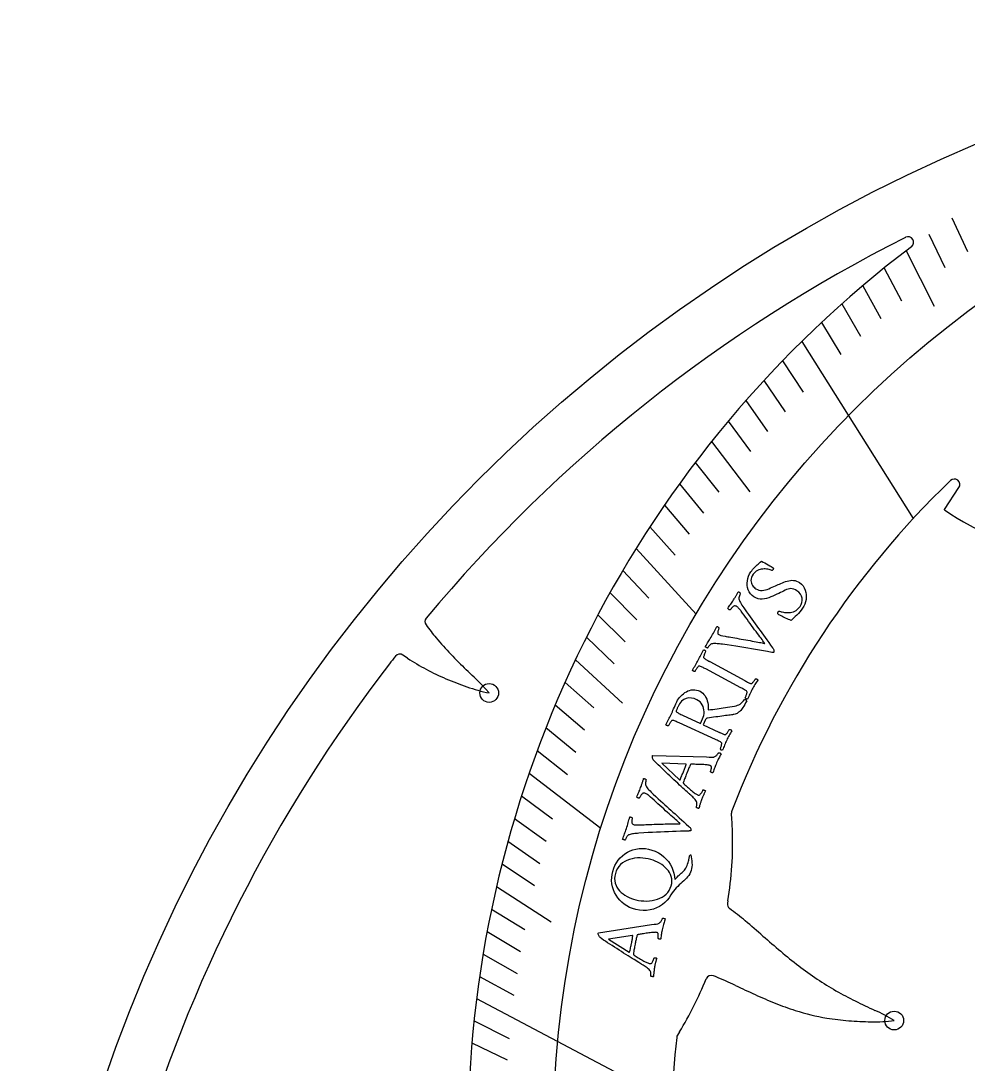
# Model space of a CAD drawing. Header units: millimetres. Extents: x -70 to 70, y -70 to 70.
# Drawn here: x -70.2 to -27.69, y 23.38 to 70.2 of the extents above; entities that cross this region are included whole.
import ezdxf

# ---------------------------------------------------------------- set-up
doc = ezdxf.new("R2010")
doc.units = ezdxf.units.MM
for name, color, linetype in [('CUT_INNER', 6, 'Continuous'), ('CUT_OUTER', 1, 'Continuous'), ('ENGRAVE', 7, 'Continuous'), ('ENGRAVE_FINE', 8, 'Continuous'), ('TEXT', 5, 'Continuous')]:
    doc.layers.add(name, color=color, linetype=linetype)

msp = doc.modelspace()

# ---------------------------------------------------------------- linework, layer by layer
at = {"layer": 'CUT_INNER'}
for points in [[(-28.748, 48.254), (-28.752, 48.258), (-28.75, 48.262), (-28.747, 48.266), (-28.101, 49.252)], [(-52.848, 41.598), (-53.051, 41.738)], [(-49.506, 40.403), (-49.184, 40.042), (-49.18, 40.038)], [(-38.467, 30.709), (-38.486, 30.605)], [(-39.022, 27.309), (-39.121, 27.348)], [(-40.639, 24.824), (-40.728, 24.682)]]:
    msp.add_lwpolyline(points, dxfattribs=at)
for centre, radius, start, end in [((-0.006, 0.008), 67.727, 116.75231, 140.15635), ((-30.379, 60.263), 0.25, 307.0915, 116.8945), ((-0.001, 20.06), 50.139, 127.0755, 178.5949), ((-28.31, 49.389), 0.25, 326.7865, 134.1211), ((-0.004, 20.063), 41.009, 133.9869, 159.0054), ((-19.589, 61.882), 16.419, 236.0954, 273.6741), ((-51.815, 43.24), 0.25, 140.0977, 216.7934), ((-43.415, 49.383), 10.656, 216.1945, 220.1571), ((-40.101, 52.083), 14.93, 219.8739, 223.6659), ((-29.446, 22.835), 30.474, 141.7837, 142.5982), ((-53.193, 41.532), 0.25, 55.3518, 141.7778), ((-34.455, 57.514), 22.765, 223.7442, 226.2028), ((-0.002, 0.001), 67.735, 142.38309, 185.09064), ((-47.109, 50.313), 10.435, 236.6353, 241.982), ((-46.61, 51.27), 11.514, 242.0268, 246.9395), ((-100.78, -12.034), 73.339, 45.64226, 46.40747), ((-45.704, 53.392), 13.822, 246.9269, 251.0954), ((-47.938, 46.464), 6.544, 249.9535, 259.0607), ((-38.057, 34.666), 0.25, 159.082, 184.2022), ((-53, 33.422), 14.744, 1.6735, 4.7692), ((-54.674, 33.348), 16.42, 350.7515, 1.7632), ((-38.239, 30.561), 0.25, 170.0481, 232.7583), ((-46.92, 18.836), 14.34, 49.9306, 53.4989), ((-69.365, -8.052), 49.364, 48.8687, 50.0828), ((7.366, 79.845), 67.313, 228.88821, 229.7825), ((-21.404, 45.838), 22.769, 229.8098, 232.4202), ((-25.793, 40.153), 15.587, 232.4625, 236.1999), ((-54.627, 33.321), 16.366, 328.7214, 338.0789), ((-39.213, 27.115), 0.25, 68.4981, 157.4607), ((-48.346, 5.053), 24.13, 64.9507, 67.2688), ((-26.592, 38.987), 14.174, 236.2601, 240.2877), ((31.182, 175.299), 163.775, 244.96245, 245.30364), ((-28.518, 45.504), 20.909, 245.3325, 247.994), ((-25.13, 41.592), 17.161, 240.3597, 243.6371), ((-31.621, 37.855), 12.654, 248.0401, 252.4239), ((-32.275, 35.823), 10.52, 252.4791, 260.4205), ((-13.112, 66.012), 44.378, 243.7347, 244.9913), ((-34.634, 19.49), 6.884, 58.1688, 66.3497), ((-32.122, 36.806), 11.514, 260.4867, 265.3994), ((-31.934, 39.105), 13.822, 265.3869, 269.5554), ((-31.86, 31.826), 6.544, 268.4134, 277.5206), ((-0.004, 20.06), 41.01, 173.6776, 191.2115), ((-40.516, 24.55), 0.25, 148.0245, 173.8477)]:
    msp.add_arc(centre, radius, start, end, dxfattribs=at)
at = {"layer": 'CUT_OUTER'}
msp.add_circle((0, 0), 70.2, dxfattribs=at)
at = {"layer": 'ENGRAVE'}
for points in [[(-35.157, 55.809), (-30.152, 47.863)], [(-42.591, 46.518), (-39.894, 43.572)], [(-47.388, 36.442), (-44.169, 33.967)], [(-49.747, 26.323), (-40.982, 21.685)]]:
    msp.add_lwpolyline(points, dxfattribs=at)
for centre, radius in [((0, 20.06), 46.307), ((-49.18, 40.038), 0.421), ((-31.003, 25.338), 0.421)]:
    msp.add_circle(centre, radius, dxfattribs=at)
at = {"layer": 'ENGRAVE_FINE'}
for points in [[(-28.422, 61.366), (-27.721, 59.853)], [(-29.457, 60.635), (-28.727, 59.133)], [(-30.468, 59.881), (-29.204, 57.398)], [(-31.455, 59.106), (-30.669, 57.629)], [(-32.418, 58.31), (-31.604, 56.846)], [(-33.356, 57.495), (-32.514, 56.043)], [(-34.27, 56.661), (-33.4, 55.223)], [(-36.02, 54.94), (-35.096, 53.531)], [(-36.856, 54.055), (-35.905, 52.661)], [(-37.666, 53.156), (-36.688, 51.777)], [(-38.449, 52.242), (-37.446, 50.879)], [(-39.206, 51.316), (-37.489, 49.069)], [(-39.936, 50.377), (-38.882, 49.046)], [(-40.64, 49.427), (-39.56, 48.113)], [(-41.317, 48.466), (-40.212, 47.17)], [(-41.967, 47.497), (-40.838, 46.218)], [(-43.188, 45.532), (-42.01, 44.291)], [(-43.758, 44.539), (-42.557, 43.317)], [(-44.302, 43.54), (-43.078, 42.337)], [(-44.82, 42.536), (-43.573, 41.353)], [(-45.312, 41.527), (-43.194, 39.586)], [(-45.778, 40.515), (-44.486, 39.372)], [(-46.218, 39.499), (-44.905, 38.377)], [(-46.633, 38.482), (-45.299, 37.381)], [(-47.023, 37.462), (-45.668, 36.383)], [(-47.729, 35.422), (-46.333, 34.386)], [(-48.045, 34.402), (-46.63, 33.388)], [(-48.337, 33.383), (-46.903, 32.392)], [(-48.606, 32.365), (-47.153, 31.398)], [(-48.852, 31.35), (-46.396, 29.774)], [(-49.075, 30.337), (-47.586, 29.416)], [(-49.276, 29.328), (-47.769, 28.431)], [(-49.455, 28.322), (-47.931, 27.449)], [(-49.611, 27.32), (-48.072, 26.472)], [(-49.862, 25.331), (-48.291, 24.532)], [(-49.957, 24.344), (-48.37, 23.571)]]:
    msp.add_lwpolyline(points, dxfattribs=at)
at = {"layer": 'TEXT'}
for points in [[(-37.434, 45.471), (-37.396, 45.526), (-37.359, 45.575), (-37.325, 45.617), (-37.291, 45.654), (-37.258, 45.688), (-37.224, 45.721), (-37.188, 45.754), (-37.151, 45.786), (-37.11, 45.821), (-37.066, 45.859), (-37.017, 45.902), (-36.964, 45.949), (-36.889, 45.912), (-36.814, 45.873), (-36.739, 45.833), (-36.663, 45.79), (-36.593, 45.749), (-36.532, 45.713), (-36.48, 45.682), (-36.439, 45.657), (-36.431, 45.651), (-36.427, 45.642), (-36.427, 45.629), (-36.43, 45.613), (-36.436, 45.596), (-36.442, 45.582), (-36.448, 45.57), (-36.455, 45.56), (-36.464, 45.548), (-36.474, 45.539), (-36.485, 45.533), (-36.497, 45.53), (-36.533, 45.547), (-36.575, 45.563), (-36.623, 45.577), (-36.675, 45.589), (-36.731, 45.598), (-36.788, 45.603), (-36.847, 45.605), (-36.907, 45.601), (-36.968, 45.593), (-37.027, 45.58), (-37.086, 45.561), (-37.143, 45.536), (-37.198, 45.505), (-37.248, 45.466), (-37.293, 45.419), (-37.335, 45.366), (-37.378, 45.293), (-37.409, 45.222), (-37.427, 45.155), (-37.432, 45.091), (-37.426, 45.029), (-37.413, 44.972), (-37.392, 44.918), (-37.363, 44.868), (-37.329, 44.822), (-37.293, 44.781), (-37.254, 44.745), (-37.212, 44.714), (-37.142, 44.675), (-37.072, 44.648), (-37.001, 44.635), (-36.929, 44.635), (-36.857, 44.645), (-36.785, 44.662), (-36.712, 44.685), (-36.638, 44.715), (-36.563, 44.749), (-36.488, 44.782), (-36.412, 44.815), (-36.336, 44.847), (-36.278, 44.873), (-36.218, 44.9), (-36.154, 44.928), (-36.088, 44.957), (-36.02, 44.986), (-35.95, 45.013), (-35.88, 45.037), (-35.808, 45.059), (-35.736, 45.077), (-35.664, 45.088), (-35.592, 45.093), (-35.521, 45.091), (-35.45, 45.081), (-35.382, 45.06), (-35.316, 45.031), (-35.252, 44.991), (-35.166, 44.92), (-35.095, 44.841), (-35.038, 44.753), (-34.996, 44.656), (-34.967, 44.554), (-34.951, 44.45), (-34.948, 44.344), (-34.958, 44.237), (-34.98, 44.131), (-35.013, 44.029), (-35.057, 43.932), (-35.113, 43.839), (-35.173, 43.756), (-35.236, 43.678), (-35.303, 43.604), (-35.374, 43.535), (-35.445, 43.469), (-35.51, 43.406), (-35.572, 43.347), (-35.628, 43.29), (-35.688, 43.314), (-35.749, 43.34), (-35.812, 43.368), (-35.876, 43.398), (-35.938, 43.428), (-35.997, 43.456), (-36.051, 43.483), (-36.101, 43.509), (-36.144, 43.531), (-36.178, 43.549), (-36.203, 43.563), (-36.218, 43.572), (-36.221, 43.587), (-36.223, 43.602), (-36.223, 43.618), (-36.222, 43.633), (-36.22, 43.649), (-36.216, 43.663), (-36.211, 43.677), (-36.203, 43.69), (-36.192, 43.704), (-36.178, 43.711), (-36.163, 43.713), (-36.145, 43.709), (-36.113, 43.697), (-36.074, 43.686), (-36.029, 43.675), (-35.977, 43.663), (-35.92, 43.653), (-35.86, 43.646), (-35.797, 43.643), (-35.73, 43.643), (-35.662, 43.649), (-35.595, 43.662), (-35.528, 43.682), (-35.462, 43.71), (-35.398, 43.746), (-35.337, 43.795), (-35.279, 43.855), (-35.226, 43.926), (-35.179, 44.01), (-35.149, 44.099), (-35.136, 44.192), (-35.142, 44.289), (-35.166, 44.385), (-35.212, 44.473), (-35.28, 44.555), (-35.369, 44.628), (-35.441, 44.672), (-35.51, 44.701), (-35.576, 44.717), (-35.641, 44.72), (-35.705, 44.712), (-35.769, 44.697), (-35.834, 44.675), (-35.9, 44.647), (-35.967, 44.614), (-36.037, 44.579), (-36.109, 44.544), (-36.183, 44.506), (-36.268, 44.466), (-36.356, 44.426), (-36.447, 44.386), (-36.541, 44.346), (-36.636, 44.31), (-36.732, 44.282), (-36.829, 44.262), (-36.925, 44.251), (-37.022, 44.252), (-37.115, 44.269), (-37.207, 44.302), (-37.297, 44.351), (-37.383, 44.416), (-37.455, 44.491), (-37.513, 44.574), (-37.555, 44.666), (-37.584, 44.764), (-37.6, 44.865), (-37.603, 44.968), (-37.593, 45.074), (-37.57, 45.179), (-37.536, 45.281), (-37.491, 45.378), (-37.434, 45.471)], [(-39.222, 42.545), (-39.187, 42.607), (-39.153, 42.668), (-39.12, 42.729), (-39.089, 42.789), (-39.057, 42.849), (-39.026, 42.908), (-38.995, 42.966), (-38.964, 43.024), (-38.953, 43.022), (-38.939, 43.016), (-38.922, 43.008), (-38.903, 42.996), (-38.885, 42.983), (-38.873, 42.972), (-38.866, 42.962), (-38.865, 42.955), (-38.87, 42.944), (-38.877, 42.928), (-38.886, 42.906), (-38.897, 42.878), (-38.908, 42.847), (-38.916, 42.816), (-38.922, 42.784), (-38.926, 42.752), (-38.925, 42.722), (-38.917, 42.696), (-38.902, 42.675), (-38.879, 42.657), (-38.839, 42.64), (-38.778, 42.622), (-38.696, 42.603), (-38.594, 42.584), (-38.54, 42.575), (-38.478, 42.564), (-38.407, 42.552), (-38.329, 42.539), (-38.244, 42.525), (-38.155, 42.509), (-38.062, 42.493), (-37.965, 42.475), (-37.865, 42.458), (-37.766, 42.44), (-37.666, 42.422), (-37.567, 42.405), (-37.469, 42.387), (-37.376, 42.37), (-37.286, 42.354), (-37.201, 42.338), (-37.122, 42.322), (-37.05, 42.309), (-36.986, 42.296), (-36.93, 42.285), (-36.883, 42.276), (-36.848, 42.269), (-36.825, 42.265), (-36.815, 42.263), (-36.824, 42.276), (-36.841, 42.3), (-36.866, 42.334), (-36.898, 42.379), (-36.937, 42.431), (-36.981, 42.491), (-37.031, 42.557), (-37.085, 42.63), (-37.143, 42.708), (-37.204, 42.791), (-37.268, 42.877), (-37.334, 42.968), (-37.403, 43.061), (-37.471, 43.155), (-37.54, 43.25), (-37.609, 43.346), (-37.678, 43.44), (-37.744, 43.532), (-37.808, 43.621), (-37.87, 43.708), (-37.893, 43.74), (-37.918, 43.772), (-37.945, 43.804), (-37.973, 43.835), (-38.001, 43.864), (-38.028, 43.889), (-38.053, 43.91), (-38.078, 43.927), (-38.107, 43.941), (-38.137, 43.946), (-38.167, 43.943), (-38.197, 43.931), (-38.227, 43.913), (-38.255, 43.893), (-38.281, 43.87), (-38.306, 43.845), (-38.328, 43.821), (-38.345, 43.8), (-38.358, 43.783), (-38.368, 43.77), (-38.378, 43.767), (-38.391, 43.769), (-38.407, 43.775), (-38.426, 43.785), (-38.445, 43.798), (-38.459, 43.811), (-38.469, 43.823), (-38.474, 43.836), (-38.44, 43.885), (-38.407, 43.933), (-38.375, 43.98), (-38.343, 44.025), (-38.312, 44.07), (-38.28, 44.116), (-38.248, 44.165), (-38.216, 44.215), (-38.19, 44.257), (-38.167, 44.294), (-38.147, 44.327), (-38.13, 44.355), (-38.115, 44.381), (-38.1, 44.407), (-38.086, 44.433), (-38.071, 44.459), (-38.056, 44.486), (-38.04, 44.516), (-38.021, 44.549), (-38.001, 44.584), (-37.99, 44.582), (-37.976, 44.575), (-37.96, 44.565), (-37.941, 44.551), (-37.923, 44.536), (-37.911, 44.525), (-37.905, 44.517), (-37.904, 44.512), (-37.913, 44.496), (-37.924, 44.471), (-37.937, 44.438), (-37.953, 44.396), (-37.967, 44.35), (-37.973, 44.306), (-37.972, 44.262), (-37.964, 44.22), (-37.953, 44.187), (-37.934, 44.146), (-37.907, 44.096), (-37.873, 44.038), (-37.835, 43.977), (-37.797, 43.918), (-37.759, 43.862), (-37.721, 43.808), (-37.633, 43.683), (-37.548, 43.564), (-37.466, 43.451), (-37.388, 43.343), (-37.313, 43.238), (-37.239, 43.135), (-37.166, 43.034), (-37.095, 42.935), (-37.023, 42.836), (-36.95, 42.735), (-36.876, 42.633), (-36.799, 42.529), (-36.72, 42.421), (-36.637, 42.308), (-36.55, 42.188), (-36.459, 42.063), (-36.435, 42.029), (-36.418, 41.997), (-36.407, 41.968), (-36.401, 41.942), (-36.4, 41.918), (-36.403, 41.895), (-36.408, 41.875), (-36.417, 41.856), (-36.422, 41.852), (-36.429, 41.85), (-36.44, 41.85), (-36.452, 41.852), (-36.466, 41.855), (-36.477, 41.857), (-36.487, 41.858), (-36.496, 41.859), (-36.689, 41.894), (-36.876, 41.927), (-37.056, 41.959), (-37.23, 41.99), (-37.402, 42.019), (-37.575, 42.048), (-37.75, 42.078), (-37.927, 42.106), (-38.109, 42.135), (-38.301, 42.164), (-38.502, 42.193), (-38.713, 42.222), (-38.778, 42.231), (-38.84, 42.239), (-38.899, 42.245), (-38.955, 42.25), (-39.009, 42.253), (-39.062, 42.254), (-39.113, 42.252), (-39.164, 42.248), (-39.184, 42.245), (-39.206, 42.236), (-39.229, 42.223), (-39.252, 42.206), (-39.275, 42.185), (-39.296, 42.164), (-39.316, 42.143), (-39.334, 42.121), (-39.35, 42.1), (-39.364, 42.081), (-39.374, 42.066), (-39.382, 42.053), (-39.386, 42.053), (-39.397, 42.057), (-39.413, 42.065), (-39.435, 42.077), (-39.457, 42.09), (-39.473, 42.1), (-39.483, 42.107), (-39.487, 42.111), (-39.45, 42.174), (-39.415, 42.231), (-39.383, 42.282), (-39.353, 42.327), (-39.325, 42.373), (-39.293, 42.424), (-39.259, 42.481), (-39.222, 42.545)], [(-39.797, 41.512), (-39.766, 41.569), (-39.737, 41.626), (-39.708, 41.682), (-39.681, 41.738), (-39.654, 41.794), (-39.626, 41.852), (-39.596, 41.91), (-39.566, 41.97), (-39.553, 41.972), (-39.539, 41.97), (-39.523, 41.964), (-39.506, 41.954), (-39.489, 41.943), (-39.476, 41.932), (-39.467, 41.922), (-39.461, 41.911), (-39.468, 41.897), (-39.478, 41.877), (-39.489, 41.852), (-39.503, 41.822), (-39.517, 41.789), (-39.529, 41.757), (-39.54, 41.726), (-39.55, 41.695), (-39.557, 41.667), (-39.56, 41.644), (-39.558, 41.626), (-39.551, 41.614), (-39.533, 41.597), (-39.513, 41.581), (-39.488, 41.563), (-39.46, 41.546), (-39.43, 41.529), (-39.398, 41.51), (-39.364, 41.492), (-39.329, 41.472), (-39.323, 41.469), (-39.318, 41.466), (-39.312, 41.463), (-39.306, 41.46), (-39.301, 41.457), (-39.295, 41.454), (-39.289, 41.451), (-39.284, 41.448), (-37.709, 40.591), (-37.704, 40.587), (-37.698, 40.584), (-37.692, 40.581), (-37.687, 40.578), (-37.681, 40.575), (-37.675, 40.572), (-37.67, 40.569), (-37.664, 40.566), (-37.629, 40.547), (-37.595, 40.529), (-37.563, 40.512), (-37.533, 40.497), (-37.504, 40.483), (-37.477, 40.472), (-37.452, 40.463), (-37.429, 40.457), (-37.417, 40.459), (-37.401, 40.466), (-37.383, 40.479), (-37.363, 40.498), (-37.342, 40.521), (-37.321, 40.545), (-37.301, 40.571), (-37.281, 40.598), (-37.264, 40.624), (-37.249, 40.646), (-37.238, 40.663), (-37.23, 40.677), (-37.219, 40.677), (-37.205, 40.674), (-37.189, 40.669), (-37.171, 40.66), (-37.153, 40.651), (-37.14, 40.64), (-37.131, 40.63), (-37.125, 40.618), (-37.159, 40.566), (-37.192, 40.514), (-37.224, 40.463), (-37.255, 40.413), (-37.286, 40.363), (-37.316, 40.312), (-37.346, 40.26), (-37.375, 40.206), (-37.403, 40.154), (-37.43, 40.101), (-37.456, 40.047), (-37.483, 39.991), (-37.508, 39.936), (-37.534, 39.879), (-37.56, 39.822), (-37.586, 39.764), (-37.598, 39.763), (-37.612, 39.764), (-37.628, 39.77), (-37.646, 39.779), (-37.663, 39.79), (-37.676, 39.8), (-37.686, 39.81), (-37.692, 39.82), (-37.685, 39.834), (-37.677, 39.853), (-37.666, 39.877), (-37.654, 39.906), (-37.642, 39.937), (-37.632, 39.968), (-37.623, 40), (-37.615, 40.031), (-37.61, 40.059), (-37.609, 40.081), (-37.612, 40.097), (-37.618, 40.107), (-37.639, 40.127), (-37.664, 40.146), (-37.694, 40.166), (-37.727, 40.186), (-37.763, 40.207), (-37.801, 40.228), (-37.84, 40.249), (-37.882, 40.271), (-39.463, 41.115), (-39.504, 41.137), (-39.544, 41.158), (-39.584, 41.178), (-39.621, 41.197), (-39.658, 41.214), (-39.691, 41.227), (-39.722, 41.237), (-39.751, 41.243), (-39.764, 41.243), (-39.78, 41.236), (-39.797, 41.222), (-39.817, 41.2), (-39.838, 41.174), (-39.858, 41.146), (-39.879, 41.118), (-39.898, 41.088), (-39.916, 41.06), (-39.931, 41.037), (-39.942, 41.018), (-39.95, 41.004), (-39.962, 41.003), (-39.976, 41.005), (-39.992, 41.01), (-40.01, 41.018), (-40.028, 41.027), (-40.041, 41.037), (-40.051, 41.048), (-40.056, 41.06), (-40.023, 41.118), (-39.99, 41.176), (-39.956, 41.233), (-39.923, 41.289), (-39.89, 41.345), (-39.858, 41.401), (-39.827, 41.456), (-39.797, 41.512)], [(-40.759, 39.642), (-40.724, 39.708), (-40.683, 39.772), (-40.636, 39.835), (-40.583, 39.896), (-40.525, 39.954), (-40.464, 40.006), (-40.4, 40.053), (-40.332, 40.095), (-40.261, 40.13), (-40.188, 40.156), (-40.112, 40.174), (-40.035, 40.184), (-39.956, 40.183), (-39.877, 40.171), (-39.797, 40.148), (-39.717, 40.113), (-39.653, 40.074), (-39.594, 40.027), (-39.541, 39.97), (-39.495, 39.905), (-39.454, 39.833), (-39.419, 39.758), (-39.391, 39.679), (-39.369, 39.597), (-39.354, 39.515), (-39.347, 39.434), (-39.346, 39.356), (-39.353, 39.28), (-39.247, 39.291), (-39.145, 39.302), (-39.047, 39.313), (-38.952, 39.325), (-38.86, 39.338), (-38.767, 39.351), (-38.674, 39.366), (-38.581, 39.381), (-38.486, 39.397), (-38.385, 39.414), (-38.279, 39.432), (-38.169, 39.45), (-38.097, 39.465), (-38.032, 39.485), (-37.973, 39.51), (-37.92, 39.54), (-37.87, 39.578), (-37.822, 39.625), (-37.775, 39.682), (-37.729, 39.749), (-37.717, 39.75), (-37.703, 39.747), (-37.686, 39.739), (-37.668, 39.727), (-37.651, 39.713), (-37.638, 39.703), (-37.629, 39.695), (-37.625, 39.69), (-37.671, 39.602), (-37.715, 39.523), (-37.757, 39.453), (-37.796, 39.391), (-37.832, 39.338), (-37.864, 39.293), (-37.894, 39.257), (-37.919, 39.229), (-37.938, 39.212), (-37.962, 39.194), (-37.989, 39.172), (-38.02, 39.147), (-38.057, 39.123), (-38.1, 39.103), (-38.149, 39.086), (-38.204, 39.073), (-38.23, 39.069), (-38.265, 39.063), (-38.31, 39.057), (-38.365, 39.049), (-38.427, 39.04), (-38.496, 39.031), (-38.571, 39.02), (-38.653, 39.01), (-38.738, 38.998), (-38.827, 38.987), (-38.919, 38.974), (-39.013, 38.961), (-39.109, 38.948), (-39.203, 38.935), (-39.296, 38.923), (-39.388, 38.911), (-39.418, 38.902), (-39.444, 38.883), (-39.469, 38.854), (-39.491, 38.816), (-39.585, 38.615), (-38.877, 38.283), (-38.871, 38.281), (-38.865, 38.278), (-38.859, 38.275), (-38.853, 38.272), (-38.848, 38.27), (-38.842, 38.267), (-38.836, 38.264), (-38.83, 38.261), (-38.794, 38.245), (-38.759, 38.229), (-38.726, 38.214), (-38.695, 38.2), (-38.665, 38.188), (-38.638, 38.179), (-38.613, 38.172), (-38.589, 38.167), (-38.577, 38.17), (-38.562, 38.178), (-38.545, 38.192), (-38.526, 38.212), (-38.505, 38.236), (-38.486, 38.261), (-38.468, 38.288), (-38.45, 38.317), (-38.434, 38.344), (-38.421, 38.366), (-38.411, 38.384), (-38.404, 38.398), (-38.392, 38.399), (-38.378, 38.397), (-38.362, 38.392), (-38.343, 38.386), (-38.325, 38.377), (-38.312, 38.367), (-38.301, 38.357), (-38.295, 38.346), (-38.326, 38.291), (-38.356, 38.238), (-38.385, 38.185), (-38.413, 38.133), (-38.44, 38.082), (-38.467, 38.029), (-38.494, 37.975), (-38.52, 37.92), (-38.544, 37.866), (-38.568, 37.811), (-38.592, 37.755), (-38.614, 37.699), (-38.637, 37.642), (-38.659, 37.584), (-38.681, 37.525), (-38.703, 37.466), (-38.716, 37.464), (-38.73, 37.465), (-38.746, 37.469), (-38.764, 37.477), (-38.782, 37.487), (-38.796, 37.497), (-38.806, 37.506), (-38.813, 37.515), (-38.807, 37.53), (-38.8, 37.549), (-38.791, 37.573), (-38.781, 37.603), (-38.771, 37.635), (-38.762, 37.667), (-38.755, 37.699), (-38.749, 37.73), (-38.746, 37.759), (-38.746, 37.781), (-38.75, 37.797), (-38.757, 37.806), (-38.779, 37.824), (-38.805, 37.843), (-38.836, 37.861), (-38.87, 37.879), (-38.908, 37.897), (-38.947, 37.916), (-38.987, 37.935), (-39.029, 37.954), (-40.661, 38.697), (-40.703, 38.717), (-40.745, 38.735), (-40.785, 38.753), (-40.824, 38.77), (-40.861, 38.784), (-40.895, 38.796), (-40.927, 38.803), (-40.955, 38.808), (-40.969, 38.807), (-40.984, 38.799), (-41.001, 38.784), (-41.019, 38.761), (-41.038, 38.733), (-41.057, 38.705), (-41.075, 38.676), (-41.093, 38.646), (-41.108, 38.618), (-41.121, 38.595), (-41.131, 38.575), (-41.138, 38.561), (-41.15, 38.56), (-41.164, 38.561), (-41.181, 38.565), (-41.199, 38.571), (-41.218, 38.58), (-41.232, 38.589), (-41.242, 38.599), (-41.248, 38.61), (-41.218, 38.67), (-41.189, 38.73), (-41.159, 38.788), (-41.13, 38.845), (-41.1, 38.902), (-41.072, 38.959), (-41.044, 39.016), (-41.018, 39.073), (-40.99, 39.134), (-40.961, 39.197), (-40.932, 39.262), (-40.903, 39.33), (-40.871, 39.401), (-40.837, 39.477), (-40.799, 39.557), (-40.759, 39.642)], [(-39.862, 39.736), (-39.984, 39.785), (-40.103, 39.812), (-40.22, 39.816), (-40.335, 39.797), (-40.444, 39.75), (-40.544, 39.67), (-40.635, 39.556), (-40.718, 39.408), (-40.727, 39.388), (-40.739, 39.362), (-40.752, 39.331), (-40.767, 39.295), (-40.779, 39.26), (-40.785, 39.231), (-40.784, 39.209), (-40.776, 39.194), (-40.759, 39.177), (-40.735, 39.159), (-40.704, 39.14), (-40.666, 39.12), (-40.625, 39.099), (-40.583, 39.079), (-40.541, 39.059), (-40.498, 39.038), (-39.702, 38.67), (-39.605, 38.875), (-39.574, 38.951), (-39.553, 39.029), (-39.54, 39.11), (-39.536, 39.193), (-39.542, 39.276), (-39.558, 39.356), (-39.583, 39.433), (-39.617, 39.507), (-39.662, 39.577), (-39.718, 39.638), (-39.785, 39.691), (-39.862, 39.736)], [(-40.174, 35.488), (-40.179, 35.493), (-40.195, 35.507), (-40.221, 35.531), (-40.258, 35.564), (-40.303, 35.605), (-40.356, 35.653), (-40.417, 35.708), (-40.485, 35.77), (-40.559, 35.837), (-40.636, 35.908), (-40.717, 35.983), (-40.802, 36.063), (-40.889, 36.146), (-40.978, 36.229), (-41.068, 36.314), (-41.159, 36.399), (-41.25, 36.485), (-41.339, 36.569), (-41.425, 36.651), (-41.51, 36.732), (-41.591, 36.81), (-41.667, 36.884), (-41.737, 36.953), (-41.803, 37.017), (-41.815, 37.034), (-41.826, 37.057), (-41.836, 37.085), (-41.845, 37.119), (-41.852, 37.152), (-41.855, 37.18), (-41.854, 37.203), (-41.85, 37.22), (-41.848, 37.224), (-41.847, 37.227), (-41.845, 37.229), (-41.844, 37.23), (-41.842, 37.231), (-41.84, 37.232), (-41.837, 37.235), (-41.834, 37.238), (-39.427, 37.169), (-39.309, 37.163), (-39.22, 37.159), (-39.161, 37.157), (-39.132, 37.156), (-39.106, 37.159), (-39.079, 37.167), (-39.052, 37.181), (-39.024, 37.199), (-38.997, 37.221), (-38.972, 37.244), (-38.95, 37.267), (-38.929, 37.292), (-38.912, 37.315), (-38.899, 37.333), (-38.889, 37.347), (-38.884, 37.357), (-38.87, 37.359), (-38.854, 37.357), (-38.837, 37.351), (-38.818, 37.342), (-38.8, 37.331), (-38.787, 37.323), (-38.778, 37.317), (-38.772, 37.312), (-38.8, 37.259), (-38.827, 37.209), (-38.852, 37.162), (-38.875, 37.117), (-38.898, 37.072), (-38.922, 37.022), (-38.947, 36.967), (-38.973, 36.907), (-39, 36.844), (-39.024, 36.786), (-39.044, 36.733), (-39.061, 36.686), (-39.078, 36.638), (-39.097, 36.584), (-39.117, 36.525), (-39.14, 36.46), (-39.153, 36.457), (-39.167, 36.458), (-39.183, 36.462), (-39.202, 36.47), (-39.219, 36.479), (-39.233, 36.489), (-39.243, 36.5), (-39.25, 36.511), (-39.242, 36.531), (-39.234, 36.557), (-39.226, 36.588), (-39.218, 36.626), (-39.211, 36.663), (-39.208, 36.695), (-39.208, 36.721), (-39.212, 36.743), (-39.219, 36.754), (-39.229, 36.764), (-39.243, 36.773), (-39.261, 36.782), (-39.282, 36.789), (-39.312, 36.796), (-39.348, 36.802), (-39.392, 36.808), (-39.442, 36.813), (-39.495, 36.818), (-39.552, 36.821), (-39.612, 36.825), (-39.673, 36.827), (-39.734, 36.83), (-39.794, 36.832), (-39.853, 36.833), (-39.909, 36.835), (-39.961, 36.836), (-40.006, 36.837), (-40.047, 36.838), (-40.081, 36.838), (-40.104, 36.839), (-40.119, 36.839), (-40.123, 36.839), (-40.124, 36.839), (-40.126, 36.838), (-40.13, 36.837), (-40.135, 36.835), (-40.14, 36.832), (-40.144, 36.829), (-40.147, 36.826), (-40.149, 36.822), (-40.164, 36.791), (-40.18, 36.756), (-40.197, 36.718), (-40.215, 36.676), (-40.232, 36.633), (-40.25, 36.591), (-40.266, 36.551), (-40.282, 36.512), (-40.286, 36.502), (-40.29, 36.492), (-40.294, 36.482), (-40.298, 36.472), (-40.302, 36.462), (-40.306, 36.453), (-40.31, 36.444), (-40.313, 36.436), (-40.336, 36.378), (-40.358, 36.324), (-40.377, 36.275), (-40.393, 36.23), (-40.41, 36.185), (-40.428, 36.133), (-40.448, 36.074), (-40.47, 36.009), (-40.47, 36.007), (-40.47, 36.004), (-40.469, 36), (-40.468, 35.995), (-40.467, 35.99), (-40.466, 35.987), (-40.466, 35.985), (-40.466, 35.984), (-40.461, 35.981), (-40.449, 35.969), (-40.427, 35.95), (-40.397, 35.923), (-40.362, 35.891), (-40.323, 35.855), (-40.281, 35.817), (-40.236, 35.776), (-40.189, 35.735), (-40.144, 35.695), (-40.1, 35.658), (-40.058, 35.622), (-40.016, 35.587), (-39.977, 35.557), (-39.941, 35.532), (-39.907, 35.511), (-39.877, 35.494), (-39.849, 35.48), (-39.825, 35.468), (-39.803, 35.459), (-39.781, 35.455), (-39.758, 35.459), (-39.734, 35.472), (-39.709, 35.493), (-39.685, 35.52), (-39.663, 35.547), (-39.644, 35.576), (-39.626, 35.606), (-39.611, 35.634), (-39.599, 35.657), (-39.591, 35.673), (-39.586, 35.684), (-39.578, 35.685), (-39.567, 35.684), (-39.551, 35.681), (-39.531, 35.676), (-39.511, 35.669), (-39.495, 35.663), (-39.481, 35.655), (-39.471, 35.648), (-39.487, 35.612), (-39.502, 35.58), (-39.516, 35.55), (-39.529, 35.523), (-39.541, 35.497), (-39.554, 35.472), (-39.566, 35.446), (-39.578, 35.42), (-39.591, 35.392), (-39.605, 35.36), (-39.62, 35.323), (-39.636, 35.282), (-39.652, 35.24), (-39.666, 35.202), (-39.678, 35.166), (-39.688, 35.134), (-39.697, 35.104), (-39.706, 35.074), (-39.716, 35.043), (-39.725, 35.013), (-39.735, 34.981), (-39.746, 34.944), (-39.759, 34.904), (-39.773, 34.86), (-39.781, 34.859), (-39.792, 34.86), (-39.807, 34.864), (-39.826, 34.871), (-39.846, 34.879), (-39.862, 34.886), (-39.876, 34.894), (-39.886, 34.902), (-39.879, 34.923), (-39.872, 34.952), (-39.866, 34.987), (-39.859, 35.029), (-39.855, 35.072), (-39.856, 35.109), (-39.862, 35.14), (-39.874, 35.164), (-39.903, 35.208), (-39.934, 35.25), (-39.969, 35.291), (-40.007, 35.331), (-40.047, 35.37), (-40.088, 35.409), (-40.13, 35.449), (-40.174, 35.488)], [(-41.439, 36.884), (-40.635, 36.14), (-40.635, 36.14), (-40.633, 36.14), (-40.63, 36.139), (-40.627, 36.139), (-40.623, 36.139), (-40.62, 36.139), (-40.617, 36.14), (-40.616, 36.142), (-40.598, 36.181), (-40.579, 36.225), (-40.559, 36.272), (-40.537, 36.323), (-40.516, 36.373), (-40.497, 36.418), (-40.48, 36.458), (-40.466, 36.493), (-40.448, 36.538), (-40.431, 36.581), (-40.416, 36.623), (-40.402, 36.662), (-40.388, 36.7), (-40.374, 36.741), (-40.358, 36.783), (-40.343, 36.827), (-40.342, 36.831), (-40.342, 36.835), (-40.344, 36.838), (-40.348, 36.842), (-40.352, 36.844), (-40.355, 36.846), (-40.357, 36.847), (-40.357, 36.848)], [(-43.023, 33.951), (-43.002, 34.019), (-42.981, 34.086), (-42.962, 34.152), (-42.943, 34.218), (-42.925, 34.282), (-42.907, 34.346), (-42.888, 34.41), (-42.869, 34.473), (-42.858, 34.473), (-42.843, 34.47), (-42.825, 34.465), (-42.804, 34.458), (-42.784, 34.449), (-42.77, 34.441), (-42.761, 34.433), (-42.758, 34.426), (-42.761, 34.414), (-42.765, 34.397), (-42.769, 34.373), (-42.774, 34.344), (-42.778, 34.311), (-42.78, 34.279), (-42.779, 34.247), (-42.776, 34.215), (-42.769, 34.185), (-42.756, 34.162), (-42.736, 34.144), (-42.711, 34.132), (-42.668, 34.123), (-42.605, 34.118), (-42.521, 34.117), (-42.416, 34.119), (-42.362, 34.121), (-42.299, 34.124), (-42.227, 34.127), (-42.148, 34.13), (-42.062, 34.133), (-41.971, 34.136), (-41.877, 34.14), (-41.778, 34.143), (-41.678, 34.146), (-41.577, 34.149), (-41.476, 34.152), (-41.375, 34.156), (-41.276, 34.159), (-41.181, 34.162), (-41.09, 34.164), (-41.003, 34.166), (-40.922, 34.167), (-40.849, 34.169), (-40.784, 34.169), (-40.726, 34.17), (-40.679, 34.171), (-40.644, 34.172), (-40.62, 34.172), (-40.609, 34.173), (-40.621, 34.184), (-40.643, 34.203), (-40.674, 34.232), (-40.715, 34.268), (-40.764, 34.312), (-40.82, 34.361), (-40.882, 34.416), (-40.95, 34.476), (-41.023, 34.541), (-41.1, 34.608), (-41.18, 34.68), (-41.264, 34.755), (-41.35, 34.832), (-41.436, 34.91), (-41.523, 34.988), (-41.611, 35.068), (-41.697, 35.146), (-41.781, 35.222), (-41.862, 35.296), (-41.941, 35.368), (-41.97, 35.395), (-42.001, 35.421), (-42.034, 35.447), (-42.068, 35.471), (-42.101, 35.494), (-42.132, 35.513), (-42.162, 35.528), (-42.189, 35.54), (-42.221, 35.547), (-42.251, 35.546), (-42.279, 35.537), (-42.307, 35.518), (-42.332, 35.495), (-42.355, 35.469), (-42.377, 35.442), (-42.395, 35.413), (-42.412, 35.384), (-42.425, 35.361), (-42.434, 35.341), (-42.44, 35.326), (-42.45, 35.321), (-42.463, 35.32), (-42.48, 35.323), (-42.501, 35.329), (-42.522, 35.338), (-42.538, 35.347), (-42.55, 35.358), (-42.558, 35.368), (-42.535, 35.424), (-42.513, 35.478), (-42.491, 35.53), (-42.469, 35.58), (-42.448, 35.631), (-42.427, 35.683), (-42.405, 35.737), (-42.384, 35.793), (-42.367, 35.839), (-42.352, 35.88), (-42.34, 35.916), (-42.329, 35.947), (-42.319, 35.976), (-42.31, 36.005), (-42.301, 36.033), (-42.293, 36.061), (-42.284, 36.091), (-42.274, 36.124), (-42.262, 36.16), (-42.25, 36.199), (-42.238, 36.198), (-42.224, 36.195), (-42.206, 36.188), (-42.184, 36.178), (-42.164, 36.168), (-42.15, 36.159), (-42.142, 36.153), (-42.141, 36.147), (-42.146, 36.13), (-42.151, 36.104), (-42.157, 36.069), (-42.164, 36.025), (-42.168, 35.977), (-42.165, 35.932), (-42.155, 35.89), (-42.138, 35.85), (-42.12, 35.82), (-42.094, 35.783), (-42.057, 35.74), (-42.012, 35.691), (-41.962, 35.639), (-41.913, 35.589), (-41.864, 35.542), (-41.815, 35.497), (-41.703, 35.393), (-41.596, 35.294), (-41.492, 35.2), (-41.394, 35.11), (-41.298, 35.024), (-41.205, 34.938), (-41.113, 34.855), (-41.022, 34.772), (-40.932, 34.69), (-40.84, 34.607), (-40.745, 34.522), (-40.649, 34.436), (-40.55, 34.347), (-40.445, 34.253), (-40.335, 34.154), (-40.22, 34.051), (-40.19, 34.022), (-40.166, 33.995), (-40.149, 33.969), (-40.138, 33.944), (-40.132, 33.921), (-40.13, 33.898), (-40.132, 33.877), (-40.137, 33.856), (-40.14, 33.851), (-40.147, 33.848), (-40.157, 33.846), (-40.17, 33.846), (-40.184, 33.846), (-40.196, 33.846), (-40.206, 33.844), (-40.214, 33.843), (-40.41, 33.837), (-40.6, 33.832), (-40.783, 33.825), (-40.96, 33.819), (-41.134, 33.813), (-41.309, 33.806), (-41.486, 33.798), (-41.665, 33.789), (-41.849, 33.78), (-42.043, 33.769), (-42.246, 33.756), (-42.459, 33.74), (-42.524, 33.736), (-42.586, 33.731), (-42.645, 33.725), (-42.701, 33.718), (-42.754, 33.71), (-42.806, 33.699), (-42.856, 33.687), (-42.905, 33.673), (-42.924, 33.665), (-42.944, 33.652), (-42.963, 33.635), (-42.982, 33.613), (-43, 33.588), (-43.017, 33.563), (-43.032, 33.538), (-43.045, 33.513), (-43.056, 33.489), (-43.066, 33.468), (-43.073, 33.45), (-43.078, 33.436), (-43.082, 33.435), (-43.093, 33.437), (-43.11, 33.442), (-43.135, 33.449), (-43.159, 33.457), (-43.177, 33.463), (-43.188, 33.468), (-43.193, 33.472), (-43.169, 33.541), (-43.147, 33.604), (-43.126, 33.66), (-43.107, 33.711), (-43.088, 33.761), (-43.068, 33.818), (-43.046, 33.881), (-43.023, 33.951)], [(-43.636, 32.032), (-43.592, 32.169), (-43.535, 32.299), (-43.468, 32.42), (-43.388, 32.534), (-43.298, 32.638), (-43.2, 32.732), (-43.093, 32.815), (-42.978, 32.887), (-42.855, 32.947), (-42.728, 32.995), (-42.595, 33.029), (-42.457, 33.051), (-42.315, 33.059), (-42.17, 33.051), (-42.024, 33.028), (-41.875, 32.99), (-41.726, 32.935), (-41.588, 32.867), (-41.46, 32.785), (-41.342, 32.69), (-41.236, 32.584), (-41.141, 32.471), (-41.059, 32.349), (-40.99, 32.22), (-40.933, 32.086), (-40.891, 31.949), (-40.864, 31.809), (-40.851, 31.666), (-40.797, 31.724), (-40.745, 31.777), (-40.696, 31.825), (-40.65, 31.867), (-40.606, 31.906), (-40.564, 31.944), (-40.525, 31.981), (-40.487, 32.017), (-40.452, 32.053), (-40.419, 32.093), (-40.387, 32.136), (-40.358, 32.181), (-40.33, 32.232), (-40.303, 32.29), (-40.278, 32.355), (-40.254, 32.428), (-40.237, 32.483), (-40.224, 32.533), (-40.214, 32.577), (-40.206, 32.617), (-40.201, 32.65), (-40.197, 32.677), (-40.194, 32.697), (-40.192, 32.711), (-40.189, 32.721), (-40.184, 32.731), (-40.178, 32.741), (-40.171, 32.75), (-40.163, 32.759), (-40.156, 32.766), (-40.148, 32.771), (-40.141, 32.774), (-40.138, 32.775), (-40.135, 32.775), (-40.131, 32.775), (-40.127, 32.774), (-40.111, 32.681), (-40.098, 32.591), (-40.087, 32.502), (-40.08, 32.416), (-40.078, 32.329), (-40.084, 32.242), (-40.098, 32.154), (-40.121, 32.065), (-40.148, 31.989), (-40.183, 31.917), (-40.225, 31.85), (-40.275, 31.786), (-40.33, 31.725), (-40.389, 31.665), (-40.451, 31.605), (-40.516, 31.545), (-40.584, 31.485), (-40.651, 31.422), (-40.718, 31.358), (-40.786, 31.291), (-40.852, 31.221), (-40.913, 31.145), (-40.97, 31.062), (-41.023, 30.974), (-41.102, 30.85), (-41.192, 30.736), (-41.294, 30.633), (-41.409, 30.541), (-41.534, 30.46), (-41.667, 30.394), (-41.809, 30.341), (-41.959, 30.303), (-42.116, 30.282), (-42.276, 30.277), (-42.44, 30.291), (-42.607, 30.323), (-42.748, 30.363), (-42.88, 30.416), (-43.004, 30.482), (-43.12, 30.56), (-43.228, 30.648), (-43.325, 30.745), (-43.411, 30.85), (-43.488, 30.963), (-43.553, 31.084), (-43.605, 31.209), (-43.645, 31.34), (-43.672, 31.477), (-43.685, 31.615), (-43.683, 31.754), (-43.667, 31.893), (-43.636, 32.032)], [(-43.516, 31.934), (-43.541, 31.818), (-43.55, 31.706), (-43.544, 31.601), (-43.523, 31.5), (-43.489, 31.405), (-43.445, 31.316), (-43.391, 31.233), (-43.326, 31.156), (-43.253, 31.085), (-43.173, 31.02), (-43.087, 30.961), (-42.994, 30.908), (-42.898, 30.86), (-42.799, 30.82), (-42.7, 30.785), (-42.598, 30.756), (-42.478, 30.73), (-42.357, 30.713), (-42.234, 30.703), (-42.108, 30.702), (-41.984, 30.709), (-41.863, 30.725), (-41.746, 30.749), (-41.631, 30.782), (-41.522, 30.824), (-41.421, 30.875), (-41.328, 30.934), (-41.242, 31.004), (-41.167, 31.083), (-41.104, 31.172), (-41.053, 31.272), (-41.015, 31.383), (-40.991, 31.493), (-40.982, 31.598), (-40.988, 31.698), (-41.008, 31.795), (-41.042, 31.886), (-41.085, 31.974), (-41.139, 32.056), (-41.203, 32.135), (-41.276, 32.208), (-41.355, 32.276), (-41.44, 32.338), (-41.532, 32.395), (-41.628, 32.446), (-41.725, 32.491), (-41.824, 32.53), (-41.924, 32.563), (-42.042, 32.594), (-42.162, 32.617), (-42.285, 32.631), (-42.409, 32.637), (-42.532, 32.633), (-42.653, 32.62), (-42.771, 32.598), (-42.887, 32.565), (-42.997, 32.523), (-43.099, 32.471), (-43.194, 32.408), (-43.281, 32.336), (-43.359, 32.253), (-43.424, 32.158), (-43.476, 32.052), (-43.516, 31.934)], [(-42.323, 27.853), (-42.329, 27.857), (-42.347, 27.868), (-42.377, 27.886), (-42.419, 27.912), (-42.472, 27.945), (-42.533, 27.982), (-42.602, 28.025), (-42.68, 28.073), (-42.765, 28.125), (-42.854, 28.181), (-42.948, 28.24), (-43.046, 28.303), (-43.147, 28.368), (-43.249, 28.434), (-43.353, 28.5), (-43.459, 28.568), (-43.564, 28.635), (-43.666, 28.701), (-43.767, 28.767), (-43.865, 28.831), (-43.959, 28.893), (-44.047, 28.951), (-44.129, 29.006), (-44.205, 29.057), (-44.22, 29.072), (-44.235, 29.092), (-44.25, 29.118), (-44.265, 29.149), (-44.278, 29.181), (-44.286, 29.208), (-44.289, 29.23), (-44.288, 29.248), (-44.288, 29.252), (-44.286, 29.255), (-44.285, 29.257), (-44.284, 29.259), (-44.283, 29.26), (-44.281, 29.262), (-44.278, 29.265), (-44.276, 29.268), (-41.897, 29.642), (-41.78, 29.658), (-41.692, 29.67), (-41.634, 29.679), (-41.605, 29.684), (-41.58, 29.692), (-41.555, 29.704), (-41.531, 29.723), (-41.507, 29.746), (-41.484, 29.772), (-41.464, 29.799), (-41.446, 29.826), (-41.431, 29.854), (-41.418, 29.88), (-41.408, 29.901), (-41.402, 29.916), (-41.398, 29.927), (-41.385, 29.931), (-41.369, 29.932), (-41.351, 29.93), (-41.33, 29.924), (-41.311, 29.917), (-41.296, 29.911), (-41.286, 29.907), (-41.28, 29.903), (-41.298, 29.846), (-41.315, 29.792), (-41.33, 29.741), (-41.345, 29.693), (-41.359, 29.644), (-41.374, 29.59), (-41.388, 29.532), (-41.403, 29.468), (-41.418, 29.401), (-41.431, 29.34), (-41.441, 29.284), (-41.449, 29.234), (-41.457, 29.184), (-41.465, 29.128), (-41.475, 29.066), (-41.485, 28.998), (-41.497, 28.993), (-41.511, 28.991), (-41.528, 28.992), (-41.547, 28.996), (-41.566, 29.003), (-41.582, 29.01), (-41.594, 29.018), (-41.602, 29.028), (-41.599, 29.049), (-41.596, 29.076), (-41.593, 29.109), (-41.592, 29.147), (-41.592, 29.185), (-41.594, 29.217), (-41.6, 29.243), (-41.608, 29.263), (-41.616, 29.272), (-41.628, 29.28), (-41.644, 29.287), (-41.663, 29.293), (-41.686, 29.296), (-41.715, 29.297), (-41.753, 29.296), (-41.797, 29.294), (-41.847, 29.29), (-41.9, 29.284), (-41.956, 29.278), (-42.016, 29.27), (-42.077, 29.261), (-42.137, 29.253), (-42.196, 29.244), (-42.255, 29.234), (-42.31, 29.225), (-42.361, 29.217), (-42.406, 29.21), (-42.446, 29.203), (-42.479, 29.198), (-42.502, 29.194), (-42.517, 29.191), (-42.521, 29.19), (-42.522, 29.19), (-42.524, 29.189), (-42.527, 29.187), (-42.532, 29.184), (-42.536, 29.18), (-42.54, 29.177), (-42.542, 29.173), (-42.544, 29.169), (-42.553, 29.136), (-42.562, 29.099), (-42.571, 29.058), (-42.581, 29.013), (-42.591, 28.967), (-42.6, 28.923), (-42.609, 28.881), (-42.617, 28.84), (-42.619, 28.829), (-42.621, 28.818), (-42.624, 28.808), (-42.626, 28.797), (-42.628, 28.787), (-42.63, 28.777), (-42.632, 28.768), (-42.634, 28.759), (-42.646, 28.698), (-42.657, 28.641), (-42.667, 28.589), (-42.675, 28.542), (-42.683, 28.494), (-42.691, 28.44), (-42.7, 28.379), (-42.709, 28.311), (-42.709, 28.309), (-42.709, 28.305), (-42.708, 28.302), (-42.706, 28.297), (-42.703, 28.293), (-42.702, 28.29), (-42.701, 28.288), (-42.701, 28.287), (-42.696, 28.284), (-42.681, 28.275), (-42.657, 28.26), (-42.623, 28.239), (-42.581, 28.214), (-42.537, 28.187), (-42.489, 28.157), (-42.437, 28.125), (-42.383, 28.093), (-42.332, 28.062), (-42.282, 28.033), (-42.234, 28.006), (-42.186, 27.979), (-42.142, 27.957), (-42.102, 27.939), (-42.065, 27.925), (-42.032, 27.914), (-42.002, 27.905), (-41.976, 27.898), (-41.953, 27.893), (-41.93, 27.893), (-41.908, 27.901), (-41.887, 27.918), (-41.867, 27.944), (-41.848, 27.974), (-41.832, 28.005), (-41.818, 28.037), (-41.806, 28.07), (-41.796, 28.1), (-41.789, 28.124), (-41.784, 28.142), (-41.781, 28.153), (-41.774, 28.156), (-41.762, 28.157), (-41.746, 28.157), (-41.726, 28.155), (-41.705, 28.153), (-41.687, 28.149), (-41.673, 28.144), (-41.661, 28.139), (-41.671, 28.101), (-41.68, 28.067), (-41.688, 28.035), (-41.696, 28.006), (-41.703, 27.978), (-41.71, 27.951), (-41.718, 27.923), (-41.725, 27.895), (-41.733, 27.866), (-41.74, 27.831), (-41.748, 27.792), (-41.757, 27.749), (-41.765, 27.705), (-41.771, 27.665), (-41.776, 27.628), (-41.781, 27.595), (-41.784, 27.563), (-41.788, 27.531), (-41.791, 27.5), (-41.794, 27.468), (-41.798, 27.435), (-41.803, 27.397), (-41.808, 27.355), (-41.814, 27.309), (-41.821, 27.306), (-41.832, 27.306), (-41.848, 27.307), (-41.868, 27.31), (-41.889, 27.314), (-41.906, 27.319), (-41.921, 27.324), (-41.932, 27.329), (-41.93, 27.352), (-41.928, 27.381), (-41.928, 27.417), (-41.929, 27.46), (-41.933, 27.503), (-41.941, 27.539), (-41.953, 27.568), (-41.969, 27.59), (-42.005, 27.627), (-42.044, 27.663), (-42.086, 27.697), (-42.13, 27.729), (-42.176, 27.76), (-42.224, 27.791), (-42.273, 27.822), (-42.323, 27.853)], [(-43.823, 28.993), (-42.896, 28.409), (-42.896, 28.409), (-42.894, 28.409), (-42.891, 28.409), (-42.887, 28.41), (-42.883, 28.41), (-42.88, 28.411), (-42.879, 28.413), (-42.878, 28.414), (-42.867, 28.456), (-42.856, 28.503), (-42.845, 28.553), (-42.833, 28.607), (-42.822, 28.66), (-42.811, 28.708), (-42.802, 28.751), (-42.794, 28.787), (-42.785, 28.835), (-42.776, 28.881), (-42.769, 28.924), (-42.762, 28.965), (-42.756, 29.005), (-42.749, 29.048), (-42.742, 29.092), (-42.735, 29.139), (-42.734, 29.142), (-42.736, 29.146), (-42.739, 29.149), (-42.743, 29.151), (-42.747, 29.153), (-42.75, 29.155), (-42.752, 29.155), (-42.753, 29.156)]]:
    msp.add_lwpolyline(points, close=True, dxfattribs=at)

doc.saveas('drawing.dxf')
